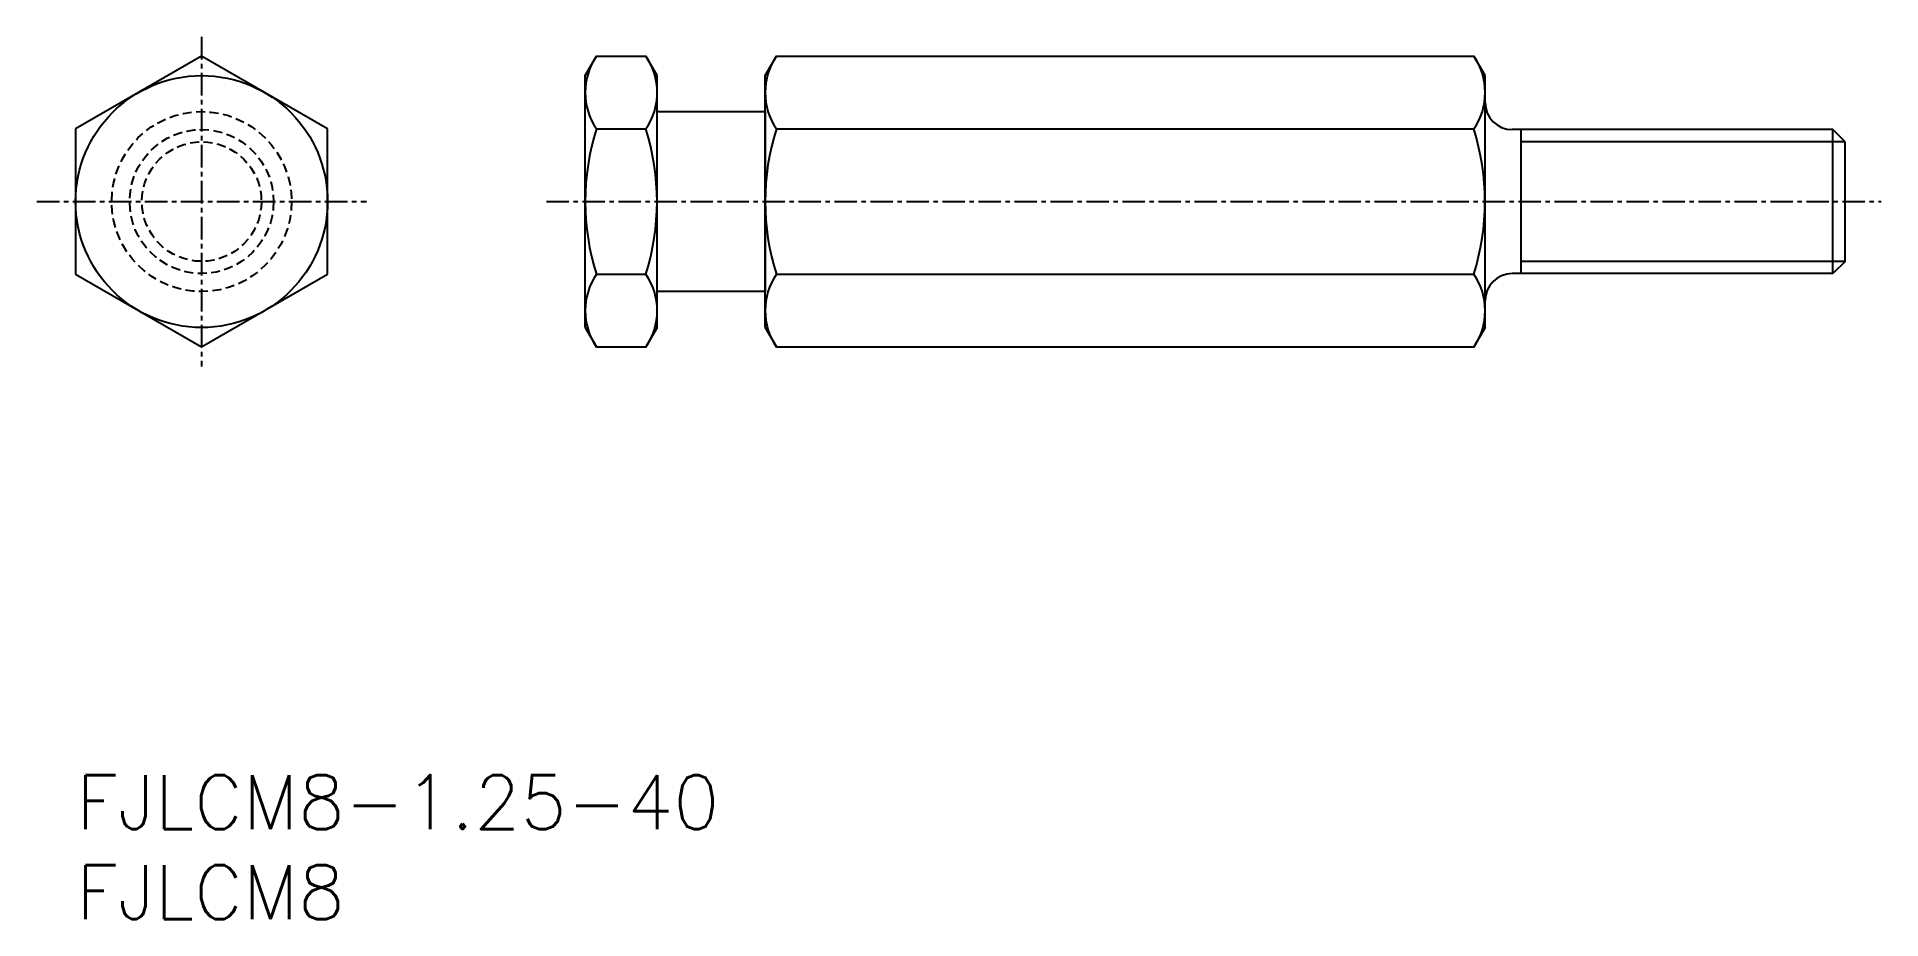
# Model space of a CAD drawing. Extents: x 103 to 206, y 77 to 126.
import ezdxf
from ezdxf.enums import TextEntityAlignment as Align

# ---------------------------------------------------------------- set-up
doc = ezdxf.new("R2010")
doc.units = 0
doc.linetypes.add('CENTER', pattern=[2, 1.25, -0.25, 0.25, -0.25])
doc.linetypes.add('DASHED', pattern=[0.75, 0.5, -0.25])
doc.layers.get('0').update_dxf_attribs({"linetype": 'CONTINUOUS'})
doc.layers.add('CENTER', color=1, linetype='CENTER')
doc.styles.get("Standard").update_dxf_attribs({"font": 'txt.shx', "bigfont": 'extfont.shx'})

msp = doc.modelspace()

# ---------------------------------------------------------------- linework, layer by layer
at = {"color": 7, "linetype": 'CONTINUOUS'}
for p, q in [((112.56, 125.26), (105.56, 121.22)), ((119.56, 121.22), (112.56, 125.26)), ((133.87, 124.18), (134.49, 125.26)), ((134.49, 125.26), (137.24, 125.26)), ((137.87, 124.18), (137.24, 125.26)), ((143.87, 124.18), (144.49, 125.26)), ((144.49, 125.26), (183.24, 125.26)), ((183.87, 124.18), (183.24, 125.26)), ((133.87, 110.18), (133.87, 124.18)), ((137.87, 110.18), (137.87, 124.18)), ((137.87, 110.18), (137.87, 124.18)), ((143.87, 110.18), (143.87, 124.18)), ((183.87, 110.18), (183.87, 124.18)), ((183.87, 110.18), (183.87, 124.18)), ((137.87, 122.18), (143.87, 122.18)), ((143.87, 122.18), (143.87, 112.18)), ((105.56, 121.22), (105.56, 113.14)), ((119.56, 113.14), (119.56, 121.22)), ((134.49, 121.22), (137.24, 121.22)), ((144.49, 121.22), (183.24, 121.22)), ((203.19, 121.18), (185.37, 121.18)), ((185.87, 113.18), (185.87, 121.18)), ((203.19, 113.18), (203.19, 121.18)), ((203.87, 120.5), (203.19, 121.18)), ((203.87, 113.85), (203.87, 120.5)), ((203.87, 115.52), (203.87, 115.52)), ((203.87, 113.85), (203.19, 113.18)), ((105.56, 113.14), (112.56, 109.1)), ((112.56, 109.1), (119.56, 113.14)), ((134.49, 113.14), (137.24, 113.14)), ((144.49, 113.14), (183.24, 113.14)), ((203.19, 113.18), (185.37, 113.18)), ((143.87, 112.18), (137.87, 112.18)), ((109.06, 111.12), (109.06, 111.12)), ((133.87, 110.18), (134.49, 109.1)), ((137.87, 110.18), (137.24, 109.1)), ((143.87, 110.18), (144.49, 109.1)), ((183.87, 110.18), (183.24, 109.1)), ((134.49, 109.1), (137.24, 109.1)), ((144.49, 109.1), (183.24, 109.1))]:
    msp.add_line(p, q, dxfattribs=at)
at = {"color": 3, "linetype": 'CONTINUOUS'}
for p, q in [((203.87, 120.5), (185.87, 120.5)), ((203.87, 113.85), (185.87, 113.85))]:
    msp.add_line(p, q, dxfattribs=at)
at = {"color": 7, "linetype": 'CONTINUOUS'}
msp.add_circle((112.56, 117.18), 7, dxfattribs=at)
at = {"color": 3, "linetype": 'DASHED'}
for radius in [5, 4, 3.32]:
    msp.add_circle((112.56, 117.18), radius, dxfattribs=at)
at = {"color": 7, "linetype": 'CONTINUOUS'}
for centre, radius, start, end in [((137.45, 123.24), 3.58, 145.6157, 214.3843), ((134.29, 123.24), 3.58, 325.6157, 34.3843), ((147.45, 123.24), 3.58, 145.6157, 214.3843), ((180.29, 123.24), 3.58, 325.6157, 34.3843), ((185.37, 122.68), 1.5, 180, 270), ((147.24, 117.18), 13.37, 162.412, 197.588), ((124.49, 117.18), 13.37, 342.412, 17.588), ((157.24, 117.18), 13.37, 162.412, 197.588), ((170.49, 117.18), 13.37, 342.412, 17.588), ((137.45, 111.12), 3.58, 145.6157, 214.3843), ((134.29, 111.12), 3.58, 325.6157, 34.3843), ((147.45, 111.12), 3.58, 145.6157, 214.3843), ((180.29, 111.12), 3.58, 325.6157, 34.3843), ((185.37, 111.68), 1.5, 90, 180)]:
    msp.add_arc(centre, radius, start, end, dxfattribs=at)
at = {"layer": 'CENTER', "color": 1, "linetype": 'CENTER'}
for p, q in [((112.56, 126.33), (112.56, 108.02)), ((103.41, 117.18), (121.72, 117.18)), ((131.72, 117.18), (205.87, 117.18))]:
    msp.add_line(p, q, dxfattribs=at)

# ---------------------------------------------------------------- texts
at = {"color": 7, "linetype": 'CONTINUOUS'}
for s, p in [('FJLCM8-1.25-40', (105.59, 83.81)), ('FJLCM8', (105.59, 78.81))]:
    msp.add_text(s, height=3, dxfattribs=at).set_placement(p, align=Align.MIDDLE_LEFT)

doc.saveas('drawing.dxf')
